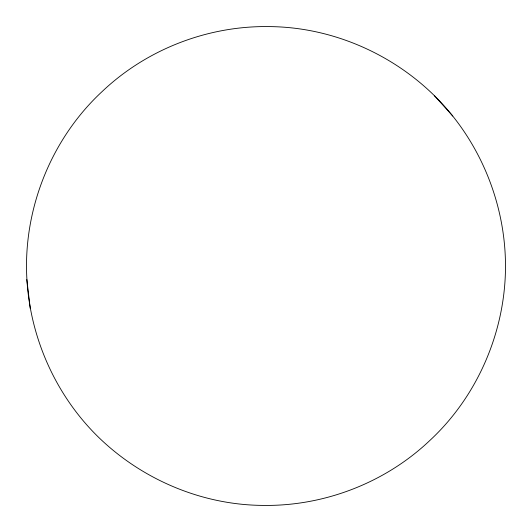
<?xml version="1.0" encoding="UTF-8"?>
<svg xmlns="http://www.w3.org/2000/svg" width="532" height="532" viewBox="0 0 532 532"><rect width="100%" height="100%" fill="white"/><g stroke="black" fill="none" stroke-linecap="round" stroke-linejoin="round"><path stroke-width="0.8" d="M434.551 95.82C390.96 52.914 330.818 27.132 269.518 26.6C208.138 25.536 146.799 49.163 102.257 91.431C58.141 132.275 31.102 190.423 27.032 250.299C22.391 318.648 48.745 388.034 97.449 436.18C141.04 479.086 201.182 504.868 262.482 505.4C323.862 506.464 385.201 482.837 429.743 440.569C473.859 399.725 500.898 341.577 504.968 281.701C509.609 213.352 483.256 143.966 434.551 95.82L452.752 116.009M26.833 279.533L30.258 308.567"/></g></svg>
